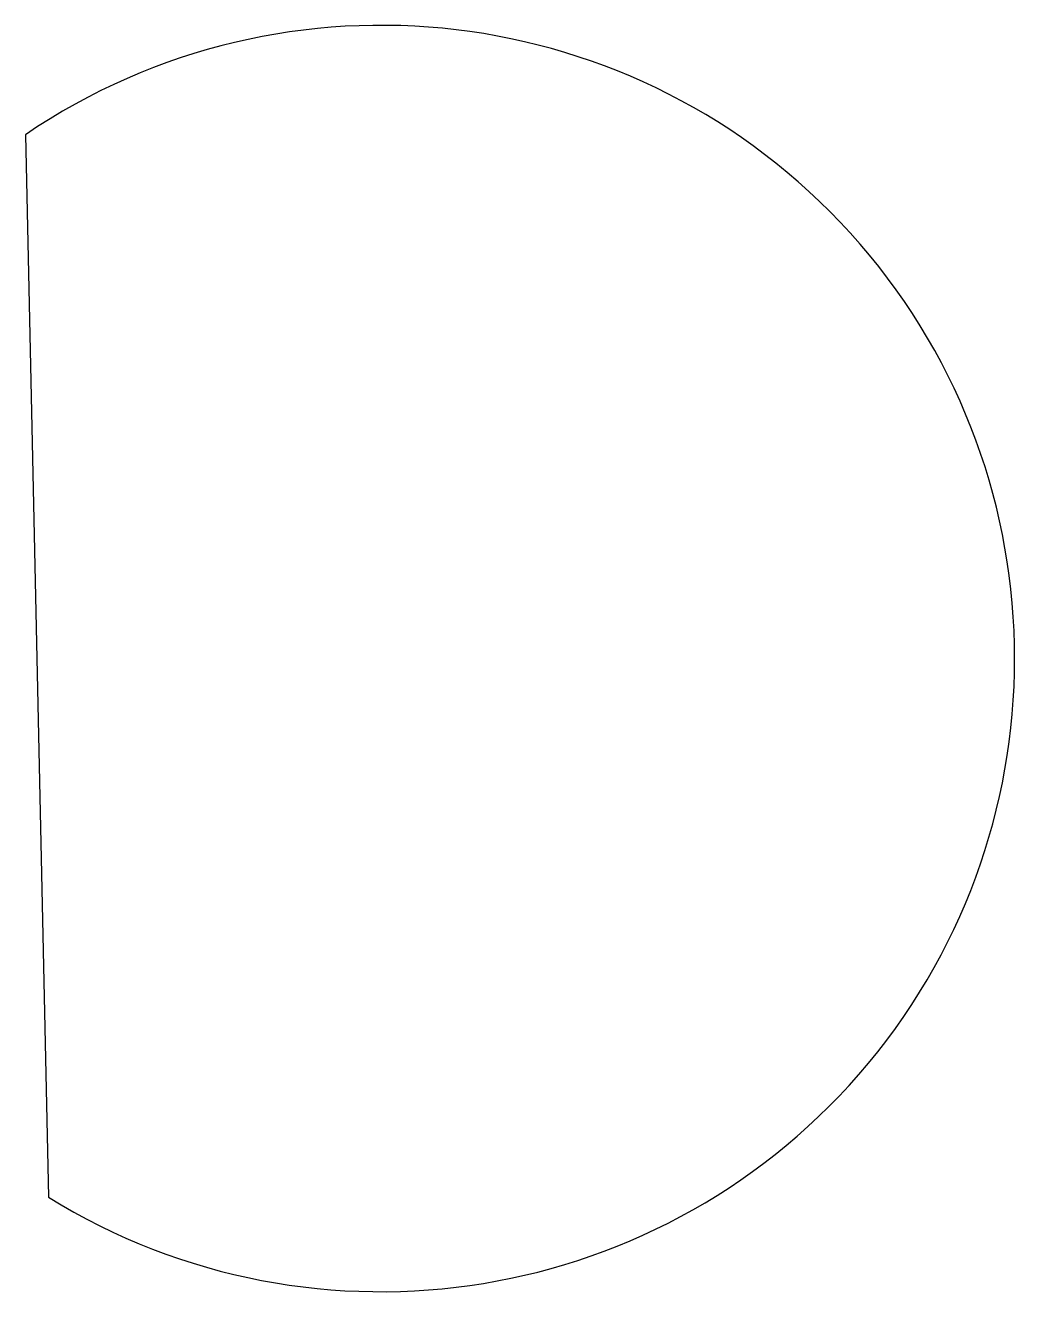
# Model space of a CAD drawing. Extents: x -22.5 to 40, y -40 to 40.
import ezdxf

# ---------------------------------------------------------------- set-up
doc = ezdxf.new("R2010")
doc.units = 0

msp = doc.modelspace()

# ---------------------------------------------------------------- linework, layer by layer
msp.add_line((-22.472133, 33.090833), (-21.008391, -34.038912))
msp.add_arc((0, 0), 40, -121.682366, 124.180602)

doc.saveas('drawing.dxf')
